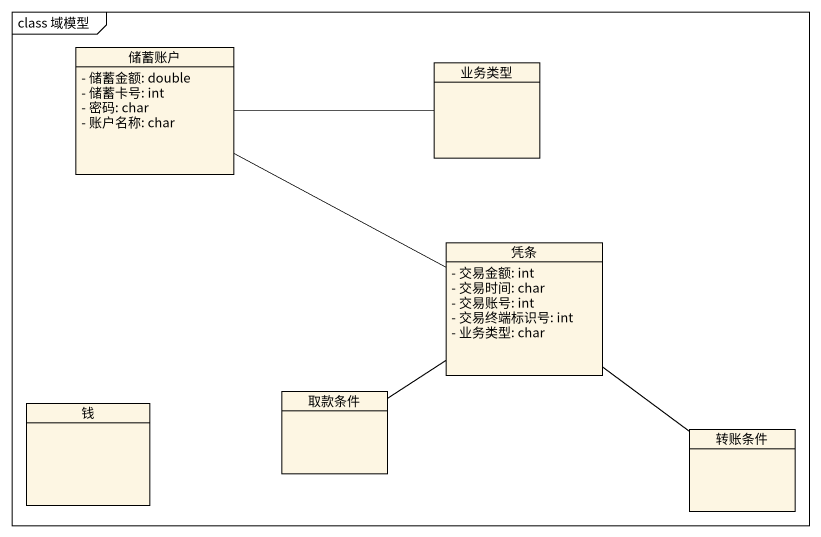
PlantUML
@startuml
mainframe class 域模型
hide circle
hide empty members
skinparam classAttributeIconSize 0
class 储蓄账户 {
  - 储蓄金额: double
  - 储蓄卡号: int
  - 密码: char
  - 账户名称: char
}
class 业务类型
class 凭条 {
  - 交易金额: int
  - 交易时间: char
  - 交易账号: int
  - 交易终端标识号: int
  - 业务类型: char
}
class 取款条件
class 钱
class 转账条件
储蓄账户 -right- 业务类型
储蓄账户 -right- 凭条
凭条 -- 取款条件
凭条 -- 转账条件
@enduml
